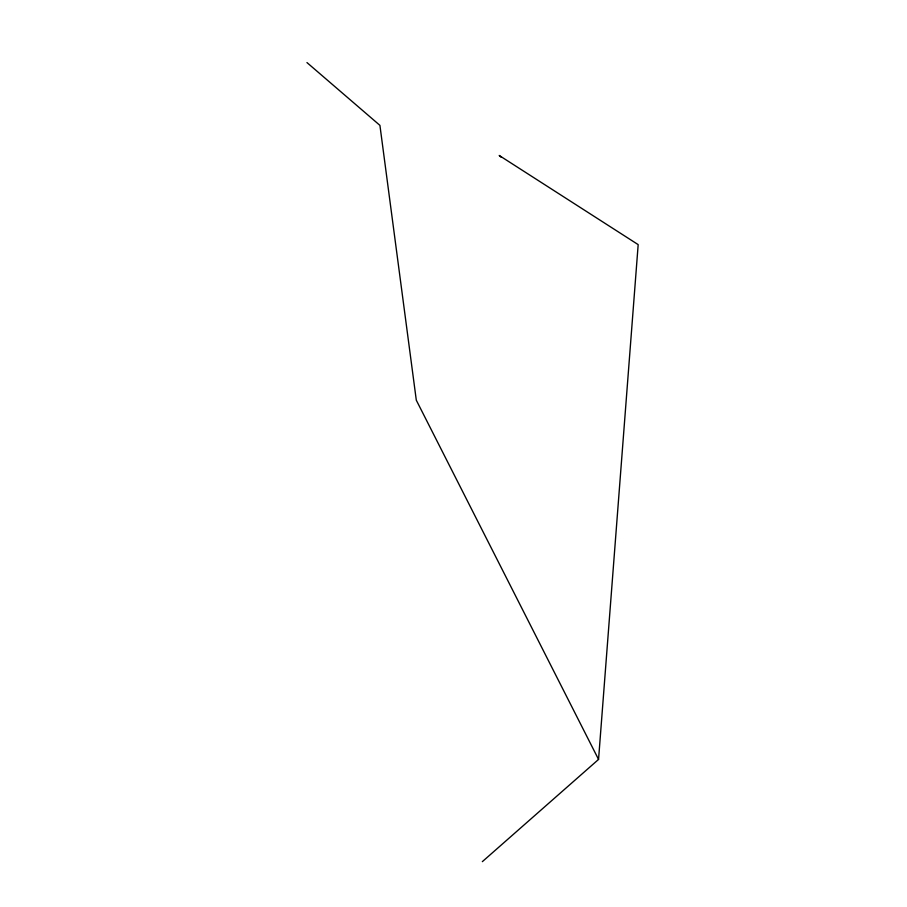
<?xml version="1.0" encoding="UTF-8"?>
<svg xmlns="http://www.w3.org/2000/svg" width="907" height="907" viewBox="0 0 907 907"><rect width="100%" height="100%" fill="white"/><g stroke="black" fill="none" stroke-linecap="round" stroke-linejoin="round"><path stroke-width="1.36" d="M482.343 861.65L598.552 759.431L638.177 244.618L499.201 155.46L501.254 157.308M306.951 62.572L379.92 125.37L416.302 400.202L598.552 759.431"/></g></svg>
